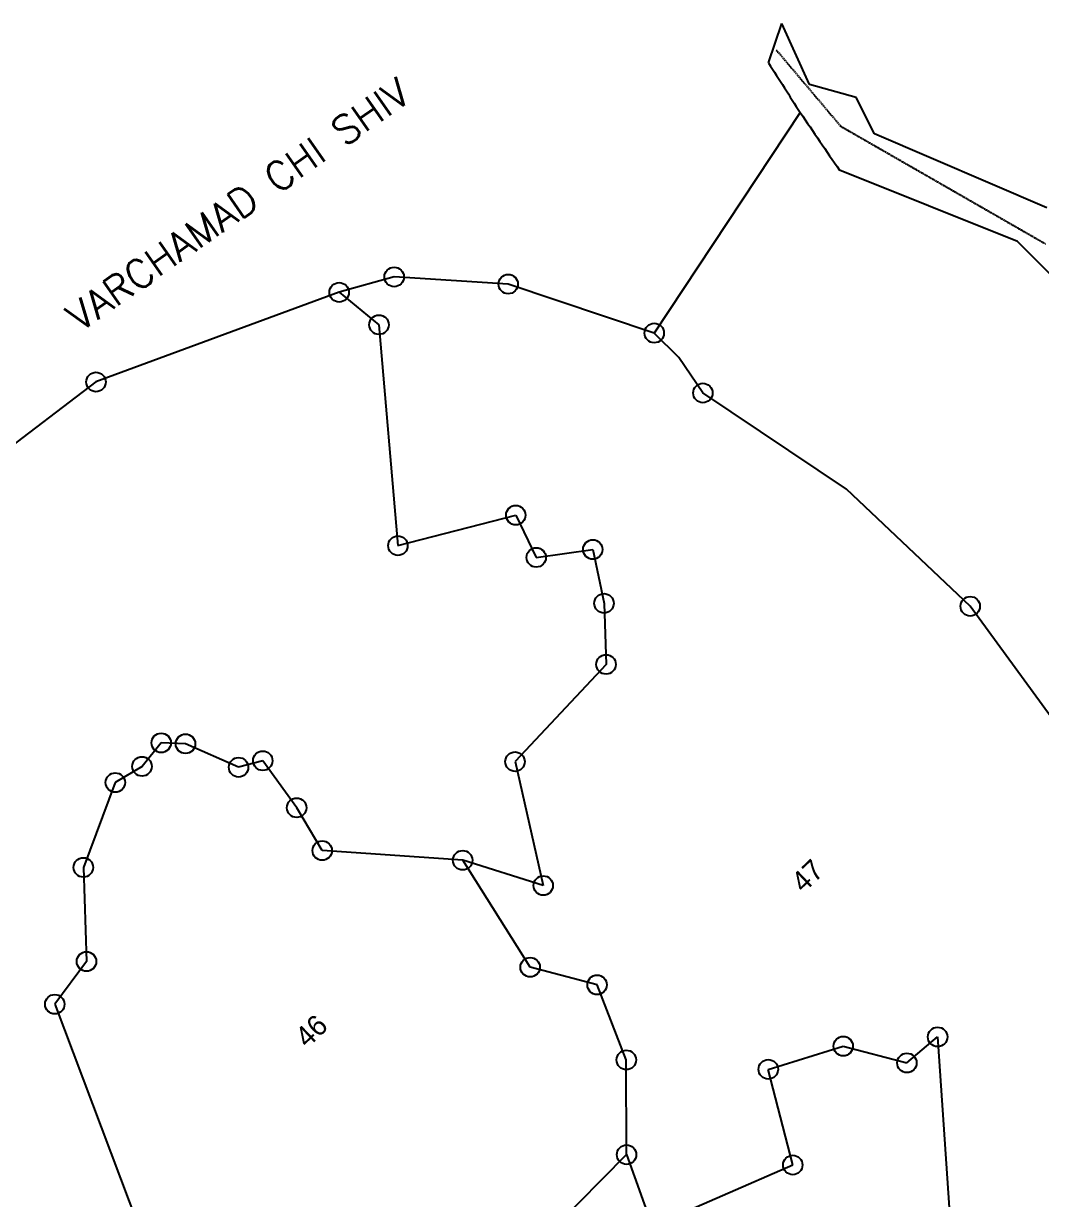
# Model space of a CAD drawing. Header units: metres. Extents: x 353942 to 357335, y 1746780 to 1749904.
# Drawn here: x 355096.9 to 355457.2, y 1748810.2 to 1749226.2 of the extents above; entities that cross this region are included whole.
import ezdxf

# ---------------------------------------------------------------- set-up
doc = ezdxf.new("R2010")
doc.units = ezdxf.units.M
doc.header["$MEASUREMENT"] = 0
doc.linetypes.add('DASHED', pattern=[0.75, 0.5, -0.25])
for name, color, linetype in [('OFF', 1, 'Continuous'), ('OTHERS', 1, 'Continuous'), ('POLY_PARCEL', 6, 'Continuous'), ('POLY_ROAD', 30, 'Continuous'), ('TEXT_MAPOUT', 7, 'Continuous'), ('TEXT_PARCEL', 7, 'Continuous'), ('V_BOUND_LINE', 7, 'Continuous')]:
    doc.layers.add(name, color=color, linetype=linetype)
doc.styles.get("Standard").update_dxf_attribs({"font": 'simplex.shx'})
doc.styles.add('TEXT_MAP', font='')
doc.styles.get('TEXT_MAP').set_extended_font_data('Kruti Dev 050')

msp = doc.modelspace()

# ---------------------------------------------------------------- linework, layer by layer
for centre in [(355228.12, 1749136.54), (355268.48, 1749134), (355208.65, 1749131.1), (355222.73, 1749119.63), (355320.17, 1749116.69), (355122.58, 1749099.38), (355337.37, 1749095.49), (355271.15, 1749052.25), (355229.45, 1749041.48), (355278.39, 1749037.3), (355298.41, 1749040.12), (355302.39, 1749021.06), (355431.99, 1749020.02), (355303.1, 1748999.46), (355145.66, 1748971.7), (355154.26, 1748971.37), (355138.88, 1748963.36), (355173.04, 1748963.06), (355181.61, 1748965.38), (355270.88, 1748965.05), (355129.42, 1748957.66), (355193.62, 1748948.74), (355202.64, 1748933.59), (355252.37, 1748930.16), (355118.12, 1748927.63), (355280.88, 1748921.22), (355119.22, 1748894.34), (355276.25, 1748892.31), (355299.93, 1748886.09), (355108, 1748879.22), (355420.45, 1748867.66), (355387.04, 1748864.39), (355310.28, 1748859.52), (355409.59, 1748858.47), (355360.52, 1748856.19), (355310.36, 1748826.01), (355369.19, 1748822.35)]:
    msp.add_circle(centre, 3.44)
at = {"layer": 'OFF'}
msp.add_line((355360.62, 1749212.25), (355365.37, 1749226.2), dxfattribs=at)
at = {"layer": 'OTHERS', "linetype": 'DASHED', "ltscale": 0.5}
for p, q in [((355363.35, 1749216.8), (355386.04, 1749189.95)), ((355386.04, 1749189.95), (355458.62, 1749148.27))]:
    msp.add_line(p, q, dxfattribs=at)
at = {"layer": 'POLY_PARCEL'}
for p, q in [((355208.65, 1749131.1), (355222.73, 1749119.63)), ((355222.73, 1749119.63), (355229.45, 1749041.48)), ((355328.87, 1749108.08), (355320.17, 1749116.69)), ((355337.37, 1749095.49), (355328.87, 1749108.08)), ((355388.17, 1749061.41), (355337.37, 1749095.49)), ((355431.99, 1749020.02), (355388.17, 1749061.41)), ((355229.45, 1749041.48), (355271.15, 1749052.25)), ((355271.15, 1749052.25), (355278.39, 1749037.3)), ((355278.39, 1749037.3), (355298.41, 1749040.12)), ((355298.41, 1749040.12), (355302.39, 1749021.06)), ((355302.39, 1749021.06), (355303.1, 1748999.46)), ((355493.52, 1748935.68), (355431.99, 1749020.02)), ((355303.1, 1748999.46), (355270.88, 1748965.05)), ((355145.66, 1748971.7), (355138.88, 1748963.36)), ((355154.26, 1748971.37), (355145.66, 1748971.7)), ((355173.04, 1748963.06), (355154.26, 1748971.37)), ((355181.61, 1748965.38), (355173.04, 1748963.06)), ((355193.62, 1748948.74), (355181.61, 1748965.38)), ((355138.88, 1748963.36), (355129.42, 1748957.66)), ((355270.88, 1748965.05), (355280.88, 1748921.22)), ((355129.42, 1748957.66), (355118.12, 1748927.63)), ((355202.64, 1748933.59), (355193.62, 1748948.74)), ((355252.37, 1748930.16), (355202.64, 1748933.59)), ((355280.88, 1748921.22), (355252.37, 1748930.16)), ((355276.25, 1748892.31), (355252.37, 1748930.16)), ((355118.12, 1748927.63), (355119.22, 1748894.34)), ((355119.22, 1748894.34), (355108, 1748879.22)), ((355299.93, 1748886.09), (355276.25, 1748892.31)), ((355310.28, 1748859.52), (355299.93, 1748886.09)), ((355108, 1748879.22), (355140.26, 1748793.64)), ((355409.59, 1748858.47), (355420.45, 1748867.66)), ((355420.45, 1748867.66), (355425.01, 1748799.97)), ((355360.52, 1748856.19), (355387.04, 1748864.39)), ((355387.04, 1748864.39), (355409.59, 1748858.47)), ((355310.36, 1748826.01), (355310.28, 1748859.52)), ((355369.19, 1748822.35), (355360.52, 1748856.19)), ((355281.76, 1748797.15), (355310.36, 1748826.01)), ((355310.36, 1748826.01), (355319.37, 1748800.76)), ((355319.37, 1748800.76), (355369.19, 1748822.35))]:
    msp.add_line(p, q, dxfattribs=at)
at = {"layer": 'POLY_ROAD'}
for p, q in [((355448.68, 1749149.04), (355385.71, 1749174.32)), ((355474.74, 1749122.94), (355448.68, 1749149.04))]:
    msp.add_line(p, q, dxfattribs=at)
msp.add_arc((357469.91, 1750607.97), 2529.66, 213.96426, 214.52278, dxfattribs=at)
at = {"layer": 'V_BOUND_LINE'}
for p, q in [((355375.1, 1749204.6), (355365.37, 1749226.2)), ((355391.67, 1749200.03), (355375.1, 1749204.6)), ((355398.14, 1749187.2), (355391.67, 1749200.03)), ((355371.84, 1749194.71), (355320.17, 1749116.69)), ((355459.08, 1749160.96), (355398.14, 1749187.2)), ((355228.12, 1749136.54), (355208.65, 1749131.1)), ((355268.48, 1749134), (355228.12, 1749136.54)), ((355320.17, 1749116.69), (355268.48, 1749134)), ((355208.65, 1749131.1), (355122.58, 1749099.38)), ((355122.58, 1749099.38), (355075.17, 1749063.4))]:
    msp.add_line(p, q, dxfattribs=at)
msp.add_arc((357723.91, 1750711.5), 2798.73, 212.39057, 212.81694, dxfattribs=at)

# ---------------------------------------------------------------- texts
at = {"layer": 'TEXT_MAPOUT'}
msp.add_text('VARCHAMAD CHI SHIV', height=10.1142, rotation=34.9836, dxfattribs=at).set_placement((355116.8, 1749116.75))
at = {"layer": 'TEXT_PARCEL', "style": 'TEXT_MAP'}
for s, p in [('47', (355372.93, 1748918.33)), ('46', (355197.33, 1748863.45))]:
    msp.add_text(s, height=7.282, rotation=43.5388, dxfattribs=at).set_placement(p)

doc.saveas('drawing.dxf')
